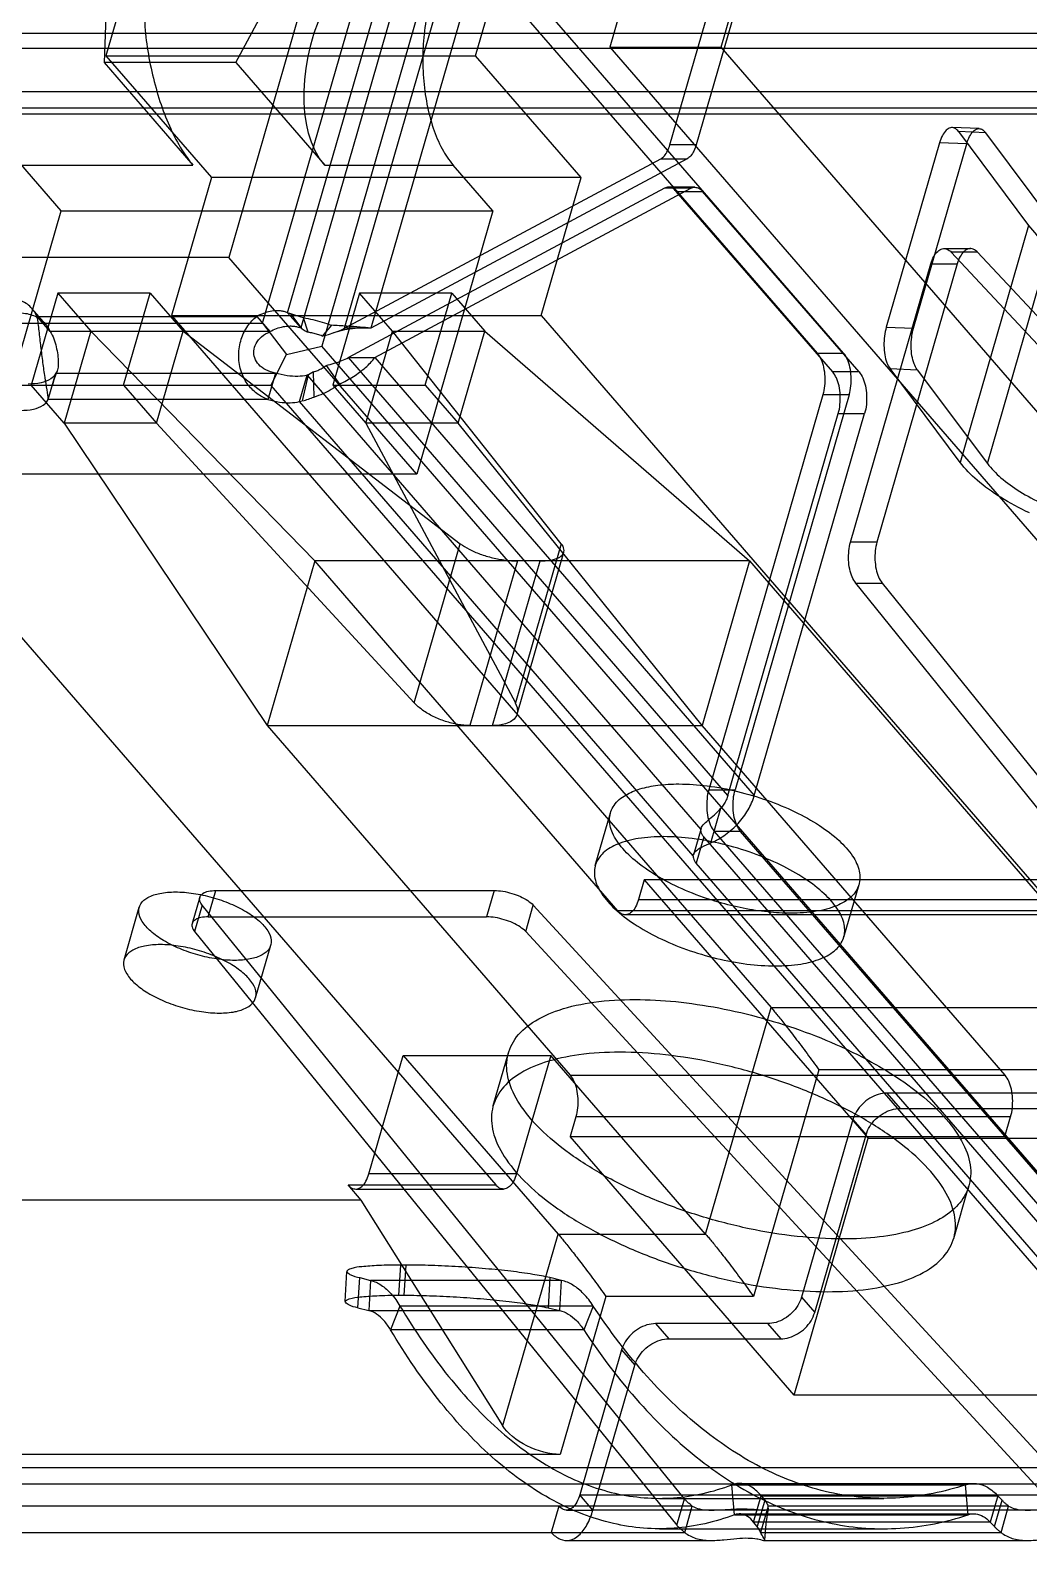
# Model space of a CAD drawing. Header units: millimetres. Extents: x -1 to 407, y -1 to 283.
# Drawn here: x 202.238 to 203.878, y 178.237 to 180.721 of the extents above; entities that cross this region are included whole.
import ezdxf

# ---------------------------------------------------------------- set-up
doc = ezdxf.new("R2010")
doc.units = ezdxf.units.MM
doc.header["$LTSCALE"] = 23.1
doc.layers.get('0').update_dxf_attribs({"linetype": 'CONTINUOUS'})

msp = doc.modelspace()

# ---------------------------------------------------------------- linework, layer by layer
at = {"color": 6, "linetype": 'Continuous'}
for p, q in [((203.164, 182.4254), (202.564, 180.347)), ((202.6194, 180.2387), (203.2506, 182.4254)), ((202.9694, 180.6786), (203.265, 181.7027)), ((203.1106, 181.5652), (202.7168, 180.2012)), ((202.6605, 180.256), (203.015, 181.4841)), ((203.0366, 181.4591), (202.6821, 180.231)), ((202.7542, 180.2306), (203.1016, 181.4341)), ((203.1449, 181.4341), (202.7975, 180.2306)), ((203.3774, 181.342), (203.1899, 180.6925)), ((203.3728, 180.6925), (203.5603, 181.342)), ((203.2887, 180.5322), (203.4372, 181.0466)), ((203.4805, 181.0466), (203.332, 180.5322)), ((202.434, 180.9276), (202.3621, 180.6786)), ((202.3672, 180.884), (202.3589, 180.6675)), ((202.5754, 180.6675), (202.692, 180.884)), ((203.0111, 180.7895), (203.5307, 180.1895)), ((203.574, 180.1895), (203.0544, 180.7895)), ((202.3621, 180.6786), (202.5353, 180.4786)), ((202.3621, 180.6786), (202.9694, 180.6786)), ((203.1426, 180.4786), (202.9694, 180.6786)), ((203.1899, 180.6925), (204.1858, 179.5425)), ((203.1899, 180.6925), (203.3728, 180.6925)), ((204.3688, 179.5425), (203.3728, 180.6925)), ((202.2885, 180.4237), (202.0774, 180.6675)), ((202.3589, 180.6675), (202.505, 180.4987)), ((202.5754, 180.6675), (202.3589, 180.6675)), ((202.5754, 180.6675), (202.7215, 180.4987)), ((201.8966, 180.62), (204.6051, 180.62)), ((204.4889, 180.5925), (201.9103, 180.5925)), ((204.5164, 180.5825), (201.9204, 180.5825)), ((203.7969, 180.5587), (203.7522, 180.5604)), ((203.7628, 180.5538), (203.878, 180.3997)), ((203.8075, 180.5521), (203.7628, 180.5538)), ((203.332, 180.5322), (203.2887, 180.5322)), ((203.7316, 180.5354), (203.6441, 180.2323)), ((203.6888, 180.2306), (203.7763, 180.5337)), ((203.7763, 180.5337), (203.7316, 180.5354)), ((203.9227, 180.398), (203.8075, 180.5521)), ((202.7542, 180.2306), (203.2735, 180.5089)), ((203.3168, 180.5089), (202.7975, 180.2306)), ((203.2735, 180.5089), (203.3168, 180.5089)), ((202.2236, 180.4987), (202.505, 180.4987)), ((202.5353, 180.4786), (202.4697, 180.2513)), ((203.1426, 180.4786), (202.5353, 180.4786)), ((202.7215, 180.4987), (202.9326, 180.4987)), ((202.9976, 180.4237), (202.9326, 180.4987)), ((203.077, 180.2513), (203.1426, 180.4786)), ((203.28, 180.4606), (202.7606, 180.1823)), ((202.8039, 180.1823), (203.3233, 180.4606)), ((203.3233, 180.4606), (203.28, 180.4606)), ((203.3297, 180.4623), (203.2864, 180.4623)), ((203.5561, 180.1587), (203.2989, 180.4556)), ((203.2989, 180.4556), (203.3422, 180.4556)), ((203.5994, 180.1587), (203.3422, 180.4556)), ((202.1635, 179.9907), (202.2885, 180.4237)), ((202.2885, 180.4237), (202.9976, 180.4237)), ((202.9976, 180.4237), (202.8726, 179.9907)), ((203.878, 180.3997), (203.7655, 180.01)), ((203.8102, 180.0083), (203.9227, 180.398)), ((203.7392, 180.3614), (203.7825, 180.3614)), ((203.751, 180.3555), (204.6102, 179.4336)), ((203.7943, 180.3555), (203.751, 180.3555)), ((204.6535, 179.4336), (203.7943, 180.3555)), ((202.564, 180.347), (199.4355, 180.347)), ((202.8726, 179.9907), (202.564, 180.347)), ((203.5855, 179.8791), (203.7175, 180.3364)), ((203.7608, 180.3364), (203.6288, 179.8791)), ((203.7175, 180.3364), (203.7608, 180.3364)), ((202.283, 180.2884), (202.2393, 180.1369)), ((202.283, 180.2884), (202.3371, 180.2259)), ((202.4346, 180.2884), (202.283, 180.2884)), ((202.3908, 180.1369), (202.4346, 180.2884)), ((202.4346, 180.2884), (202.4887, 180.2259)), ((202.7788, 180.2884), (202.7351, 180.1369)), ((202.8329, 180.2259), (202.7788, 180.2884)), ((202.9304, 180.2884), (202.7788, 180.2884)), ((202.8866, 180.1369), (202.9304, 180.2884)), ((202.9304, 180.2884), (202.9845, 180.2259)), ((202.2627, 180.2375), (202.241, 180.2625)), ((202.6821, 180.231), (202.6605, 180.256)), ((202.6659, 180.2543), (202.6623, 180.2555)), ((202.6846, 180.2294), (202.6659, 180.2543)), ((199.3177, 180.2387), (202.6194, 180.2387)), ((201.7792, 180.2345), (203.0025, 178.822)), ((202.2706, 180.225), (202.2489, 180.25)), ((202.2489, 180.25), (202.6098, 180.25)), ((202.4697, 180.2513), (203.4548, 179.1138)), ((202.4697, 180.2513), (203.077, 180.2513)), ((202.6098, 180.25), (202.6315, 180.225)), ((202.6194, 180.2387), (202.6587, 180.1875)), ((202.6943, 180.2239), (202.6866, 180.2477)), ((202.7327, 180.2354), (202.7173, 180.2177)), ((202.7975, 180.2306), (202.7542, 180.2306)), ((203.077, 180.2513), (204.0621, 179.1138)), ((203.6441, 180.2323), (203.6888, 180.2306)), ((202.6315, 180.225), (202.2706, 180.225)), ((202.3371, 180.2259), (202.2934, 180.0744)), ((202.7051, 179.848), (202.3371, 180.2259)), ((202.3371, 180.2259), (202.4887, 180.2259)), ((202.4449, 180.0744), (202.4887, 180.2259)), ((202.4887, 180.2259), (202.9442, 179.8763)), ((202.7892, 180.0744), (202.8329, 180.2259)), ((203.1102, 179.8763), (202.8329, 180.2259)), ((202.8329, 180.2259), (202.9845, 180.2259)), ((202.9407, 180.0744), (202.9845, 180.2259)), ((202.9845, 180.2259), (203.4195, 179.848)), ((202.6331, 180.1363), (202.6587, 180.1875)), ((202.6587, 180.1875), (202.7168, 180.2012)), ((204.2811, 178.395), (202.7168, 180.2012)), ((203.384, 179.4625), (202.7606, 180.1823)), ((202.7606, 180.1823), (202.8039, 180.1823)), ((202.8039, 180.1823), (203.4273, 179.4625)), ((203.5307, 180.1895), (203.574, 180.1895)), ((202.2672, 180.1134), (202.2797, 180.1567)), ((202.2797, 180.1567), (202.6406, 180.1567)), ((202.6406, 180.1567), (202.6281, 180.1134)), ((202.703, 180.1587), (202.6947, 180.1542)), ((202.704, 180.1174), (202.703, 180.1587)), ((202.7238, 180.1694), (202.7456, 180.1388)), ((203.5994, 180.1587), (203.5561, 180.1587)), ((203.7655, 180.01), (203.6503, 180.1641)), ((203.6503, 180.1641), (203.695, 180.1624)), ((203.695, 180.1624), (203.8102, 180.0083)), ((202.6331, 180.1363), (199.3314, 180.1363)), ((202.2934, 180.0744), (202.2393, 180.1369)), ((202.2393, 180.1369), (202.3908, 180.1369)), ((202.3908, 180.1369), (202.4449, 180.0744)), ((202.6331, 180.1363), (204.1974, 178.33)), ((202.68, 180.1099), (202.6925, 180.1532)), ((202.6851, 180.111), (202.6947, 180.1542)), ((202.6925, 180.1532), (203.3394, 179.4063)), ((202.7351, 180.1369), (202.7892, 180.0744)), ((202.7351, 180.1369), (202.8866, 180.1369)), ((202.8866, 180.1369), (202.9407, 180.0744)), ((202.6281, 180.1134), (202.2672, 180.1134)), ((202.68, 180.1099), (202.6834, 180.1106)), ((203.3269, 179.363), (202.68, 180.1099)), ((203.5399, 180.1212), (203.3524, 179.4717)), ((203.5832, 180.1212), (203.3957, 179.4717)), ((203.5832, 180.1212), (203.5399, 180.1212)), ((203.384, 179.4625), (203.5653, 180.0904)), ((203.4273, 179.4625), (203.6086, 180.0904)), ((203.5653, 180.0904), (203.6086, 180.0904)), ((202.2934, 180.0744), (202.6269, 179.5773)), ((202.4449, 180.0744), (202.2934, 180.0744)), ((202.8687, 179.6146), (202.4449, 180.0744)), ((202.7892, 180.0744), (203.0347, 179.6146)), ((202.9407, 180.0744), (202.7892, 180.0744)), ((203.3414, 179.5773), (202.9407, 180.0744)), ((202.8726, 179.9907), (202.1635, 179.9907)), ((202.8687, 179.6146), (202.9442, 179.8763)), ((203.1102, 179.8763), (203.0347, 179.6146)), ((203.0376, 179.5963), (203.1144, 179.8624)), ((203.6288, 179.8791), (203.5855, 179.8791)), ((202.7051, 179.848), (202.6269, 179.5773)), ((203.203, 179.273), (202.7051, 179.848)), ((203.4195, 179.848), (202.7051, 179.848)), ((203.0383, 179.848), (202.9602, 179.5773)), ((202.9973, 179.5773), (203.0754, 179.848)), ((203.4195, 179.848), (203.3414, 179.5773)), ((203.4195, 179.8479), (203.9175, 179.273)), ((204.4238, 178.783), (203.594, 179.8116)), ((203.594, 179.8116), (203.6373, 179.8116)), ((203.6373, 179.8116), (204.4671, 178.783)), ((202.6269, 179.5773), (203.1249, 179.0023)), ((202.6269, 179.5773), (203.3414, 179.5773)), ((203.8394, 179.0023), (203.3414, 179.5773)), ((203.3524, 179.4717), (203.3957, 179.4717)), ((203.3561, 179.3846), (203.3726, 179.4415)), ((203.1661, 179.3474), (203.1911, 179.434)), ((203.3398, 179.4083), (203.3273, 179.3649)), ((203.3445, 179.3942), (203.332, 179.3509)), ((204.2971, 178.2942), (203.3445, 179.3942)), ((203.3615, 179.4034), (204.3033, 178.3159)), ((203.4048, 179.4034), (203.3615, 179.4034)), ((204.3466, 178.3159), (203.4048, 179.4034)), ((204.2846, 178.2509), (203.332, 179.3509)), ((203.2465, 179.3237), (203.2372, 179.2913)), ((203.2465, 179.3237), (203.6146, 178.8987)), ((203.961, 179.3237), (203.2465, 179.3237)), ((203.5744, 179.2295), (203.5994, 179.3161)), ((202.5162, 179.295), (202.5037, 179.2517)), ((202.5301, 179.2628), (202.5426, 179.3061)), ((202.5426, 179.3061), (202.9999, 179.3061)), ((202.9999, 179.3061), (202.9874, 179.2628)), ((203.2372, 179.2913), (203.9516, 179.2913)), ((202.3918, 179.1921), (202.4168, 179.2787)), ((202.5203, 179.2819), (202.5078, 179.2386)), ((203.3125, 178.3061), (202.5203, 179.2819)), ((202.5301, 179.2628), (202.9874, 179.2628)), ((203.0517, 179.2386), (203.0642, 179.2819)), ((203.0642, 179.2819), (203.962, 178.3061)), ((203.9175, 179.273), (203.203, 179.273)), ((203.93, 179.2663), (203.2155, 179.2663)), ((202.5078, 179.2386), (203.3, 178.2628)), ((203.9495, 178.2628), (203.0517, 179.2386)), ((202.608, 179.1297), (202.633, 179.2163)), ((203.3473, 178.7414), (203.4548, 179.1138)), ((203.4548, 179.1138), (204.0621, 179.1138)), ((202.9984, 178.9526), (203.0234, 179.0392)), ((202.7941, 178.8403), (202.8504, 179.0351)), ((202.8504, 179.0351), (203.1048, 178.7414)), ((202.8504, 179.0351), (203.0929, 179.0351)), ((203.0929, 179.0351), (203.0366, 178.8403)), ((203.3473, 178.7414), (203.0929, 179.0351)), ((203.1249, 179.0023), (203.8394, 179.0023)), ((203.5334, 179.0113), (203.4259, 178.6389)), ((204.1407, 179.0113), (203.5334, 179.0113)), ((203.645, 178.9729), (203.6667, 178.9479)), ((203.134, 178.934), (203.1247, 178.9016)), ((203.8485, 178.934), (203.134, 178.934)), ((203.5892, 178.9295), (203.6109, 178.9045)), ((203.8391, 178.9016), (203.8485, 178.934)), ((203.4927, 178.4766), (203.1247, 178.9016)), ((203.1247, 178.9016), (203.8391, 178.9016)), ((203.4927, 178.4766), (203.6146, 178.8987)), ((203.6146, 178.8987), (204.3291, 178.8987)), ((204.2072, 178.4766), (203.8391, 178.9016)), ((203.0366, 178.8403), (202.7941, 178.8403)), ((202.7816, 178.797), (202.76, 178.822)), ((202.76, 178.822), (203.0025, 178.822)), ((202.7725, 178.8153), (203.015, 178.8153)), ((203.755, 178.7342), (203.78, 178.8208)), ((202.7816, 178.797), (201.9026, 178.797)), ((203.0139, 178.4264), (202.7816, 178.797)), ((203.0139, 178.4264), (203.1048, 178.7414)), ((203.1048, 178.7414), (203.3473, 178.7414)), ((202.8459, 178.6903), (202.8429, 178.6407)), ((202.8552, 178.6903), (202.8459, 178.6903)), ((202.8522, 178.6407), (202.8552, 178.6903)), ((202.7551, 178.6302), (202.7581, 178.6798)), ((202.7762, 178.62), (202.7792, 178.6697)), ((202.7792, 178.6697), (202.7968, 178.6652)), ((202.7968, 178.6652), (202.7938, 178.6156)), ((203.1106, 178.6652), (202.7968, 178.6652)), ((203.0915, 178.6697), (203.0885, 178.62)), ((203.1106, 178.6652), (203.0915, 178.6697)), ((203.1076, 178.6156), (203.1106, 178.6652)), ((202.8429, 178.6407), (202.8522, 178.6407)), ((202.7762, 178.62), (202.7938, 178.6156)), ((202.7938, 178.6156), (203.1076, 178.6156)), ((202.8452, 178.623), (202.8296, 178.5839)), ((203.1627, 178.623), (202.8452, 178.623)), ((203.0885, 178.62), (203.1076, 178.6156)), ((203.1835, 178.6389), (203.1085, 178.3791)), ((203.1627, 178.623), (203.1471, 178.5839)), ((203.4259, 178.6389), (203.1835, 178.6389)), ((203.5048, 178.6373), (203.5265, 178.6123)), ((203.265, 178.594), (203.2867, 178.569)), ((203.449, 178.594), (203.4707, 178.569)), ((203.1471, 178.5839), (202.8296, 178.5839)), ((203.2092, 178.5507), (203.2309, 178.5257)), ((204.2072, 178.4766), (203.4927, 178.4766)), ((203.1085, 178.3791), (202.0995, 178.3791)), ((200.9469, 178.3575), (204.2486, 178.3575)), ((204.1974, 178.33), (200.8957, 178.33)), ((203.3947, 178.2798), (203.3903, 178.329)), ((203.3903, 178.329), (203.7743, 178.329)), ((203.4028, 178.3313), (203.788, 178.3313)), ((203.7786, 178.2798), (203.7743, 178.329)), ((203.3255, 178.2942), (201.8046, 178.2942)), ((203.1063, 178.2942), (203.0938, 178.2509)), ((203.1621, 178.2875), (203.1405, 178.3125)), ((203.2717, 178.3068), (203.6402, 178.3068)), ((203.3, 178.2628), (203.3125, 178.3061)), ((203.313, 178.2509), (203.3255, 178.2942)), ((203.4259, 178.2679), (203.4384, 178.3112)), ((203.4445, 178.3036), (203.432, 178.2603)), ((203.45, 178.2942), (203.4375, 178.2509)), ((203.4384, 178.3112), (203.4445, 178.3036)), ((203.4384, 178.3112), (203.8273, 178.3112)), ((203.8452, 178.2942), (203.45, 178.2942)), ((203.8273, 178.3112), (203.8148, 178.2679)), ((203.8219, 178.2603), (203.8344, 178.3036)), ((203.8344, 178.3036), (203.8273, 178.3112)), ((203.8327, 178.2509), (203.8452, 178.2942)), ((203.1188, 178.2875), (203.1621, 178.2875)), ((203.3947, 178.2798), (203.7786, 178.2798)), ((203.4028, 178.2813), (203.788, 178.2813)), ((203.432, 178.2603), (203.4259, 178.2679)), ((203.8148, 178.2679), (203.4259, 178.2679)), ((203.8148, 178.2679), (203.8219, 178.2603)), ((201.7921, 178.2509), (203.313, 178.2509)), ((203.2717, 178.2568), (203.6402, 178.2568)), ((203.4375, 178.2509), (203.8327, 178.2509)), ((203.1188, 178.2375), (203.3575, 178.2375)), ((203.4429, 178.2375), (203.8771, 178.2375))]:
    msp.add_line(p, q, dxfattribs=at)
at = {"color": 7, "linetype": 'Continuous'}
for p, q in [((201.9398, 180.7157), (204.6461, 180.7157)), ((204.6678, 180.6907), (201.9614, 180.6907)), ((204.143, 178.9729), (203.645, 178.9729)), ((203.6667, 178.9479), (204.1646, 178.9479)), ((203.5892, 178.9295), (203.5048, 178.6373)), ((203.5265, 178.6123), (203.6109, 178.9045)), ((203.449, 178.594), (203.265, 178.594)), ((203.2867, 178.569), (203.4707, 178.569)), ((203.2092, 178.5507), (203.1405, 178.3125)), ((203.1621, 178.2875), (203.2309, 178.5257)), ((203.1405, 178.3125), (204.223, 178.3125)), ((204.2446, 178.2875), (203.1621, 178.2875))]:
    msp.add_line(p, q, dxfattribs=at)
at = {"color": 6, "linetype": 'Continuous'}
for points in [[(202.7859, 180.2306), (202.7714, 180.23), (202.7541, 180.2277), (202.7362, 180.2231)], [(202.2819, 180.1606), (202.2793, 180.1534), (202.2766, 180.1456), (202.2741, 180.1372)], [(202.6947, 180.1542), (202.694, 180.1539), (202.6933, 180.1535), (202.6925, 180.1532)], [(203.4501, 178.2908), (203.4463, 178.265), (203.4441, 178.238)]]:
    msp.add_lwpolyline(points, dxfattribs=at)
for centre, radius, start, end in [((202.6702, 180.2099), 0.0242, 53.4293, 60.4907), ((202.6325, 180.3002), 0.1963, 285.5517, 291.3722)]:
    msp.add_arc(centre, radius, start, end, dxfattribs=at)
at = {"color": 6, "linetype": 'Continuous', "extrusion": (0, 0, -1)}
for centre, major_axis, ratio, start_param, end_param in [((202.8148, 180.672), (0.057, 0.1973), 0.576999, -2.783164, -1.212368), ((202.9663, 179.6199), (-0.071, 0.0245), 0.490942, 2.654632, 4.098962), ((203.0788, 178.4264), (-0.0697, 0.0285), 0.541837, -2.216818, -0.646021)]:
    msp.add_ellipse(centre, major_axis=major_axis, ratio=ratio, start_param=start_param, end_param=end_param, dxfattribs=at)
at = {"color": 6, "linetype": 'Continuous'}
for points, knots in [([(202.4251, 180.772), (202.4246, 180.7586), (202.4252, 180.7301), (202.4302, 180.6864), (202.4393, 180.6417), (202.4518, 180.5988), (202.4673, 180.5593), (202.4847, 180.5259), (202.4982, 180.5066), (202.505, 180.4987)], [0, 0, 0, 0, 0.138165, 0.294878, 0.454598, 0.610077, 0.757729, 0.892212, 1, 1, 1, 1]), ([(202.896, 180.772), (202.8921, 180.7584), (202.8861, 180.7302), (202.8821, 180.6866), (202.8829, 180.6424), (202.8885, 180.5997), (202.8986, 180.5604), (202.9128, 180.5264), (202.9256, 180.5069), (202.9326, 180.4987)], [0, 0, 0, 0, 0.148344, 0.303649, 0.460432, 0.613159, 0.756652, 0.886555, 1, 1, 1, 1]), ([(203.7628, 180.5538), (203.7611, 180.556), (203.7573, 180.56), (203.7489, 180.561), (203.7415, 180.5559), (203.7356, 180.547), (203.7328, 180.5396), (203.7316, 180.5354)], [0, 0, 0, 0, 0.18063, 0.329548, 0.498975, 0.72165, 1, 1, 1, 1]), ([(203.7763, 180.5337), (203.7775, 180.5379), (203.7803, 180.5453), (203.7861, 180.5542), (203.7935, 180.5593), (203.802, 180.5583), (203.8058, 180.5543), (203.8075, 180.5521)], [0, 0, 0, 0, 0.27838, 0.50106, 0.67048, 0.819389, 1, 1, 1, 1]), ([(203.2735, 180.5089), (203.2758, 180.5102), (203.2802, 180.5141), (203.2853, 180.5222), (203.2877, 180.5287), (203.2887, 180.5322)], [0, 0, 0, 0, 0.275629, 0.609557, 1, 1, 1, 1]), ([(203.332, 180.5322), (203.331, 180.5287), (203.3286, 180.5222), (203.3235, 180.5141), (203.3191, 180.5102), (203.3168, 180.5089)], [0, 0, 0, 0, 0.390443, 0.724371, 1, 1, 1, 1]), ([(203.2989, 180.4556), (203.2972, 180.4576), (203.2935, 180.4609), (203.2865, 180.463), (203.2819, 180.4617), (203.28, 180.4606)], [0, 0, 0, 0, 0.3691, 0.684581, 1, 1, 1, 1]), ([(203.3233, 180.4606), (203.3252, 180.4617), (203.3298, 180.463), (203.3368, 180.4609), (203.3405, 180.4576), (203.3422, 180.4556)], [0, 0, 0, 0, 0.315419, 0.6309, 1, 1, 1, 1]), ([(203.878, 180.3997), (203.8861, 180.3889), (203.9069, 180.3679), (203.9455, 180.3403), (203.9755, 180.3244), (203.9917, 180.3169)], [0, 0, 0, 0, 0.284912, 0.621752, 1, 1, 1, 1]), ([(203.7175, 180.3364), (203.7187, 180.3406), (203.7215, 180.348), (203.7277, 180.3568), (203.7356, 180.3619), (203.7444, 180.3613), (203.749, 180.3577), (203.751, 180.3555)], [0, 0, 0, 0, 0.266298, 0.484653, 0.659097, 0.817145, 1, 1, 1, 1]), ([(203.7943, 180.3555), (203.7923, 180.3577), (203.7877, 180.3613), (203.7789, 180.3619), (203.771, 180.3568), (203.7648, 180.348), (203.762, 180.3406), (203.7608, 180.3364)], [0, 0, 0, 0, 0.182874, 0.340931, 0.515381, 0.733731, 1, 1, 1, 1]), ([(202.2489, 180.25), (202.2461, 180.2562), (202.2379, 180.2679), (202.2189, 180.2788), (202.2043, 180.2809), (202.1968, 180.2809)], [0, 0, 0, 0, 0.320246, 0.647242, 1, 1, 1, 1]), ([(202.2184, 180.2559), (202.2259, 180.2559), (202.2406, 180.2538), (202.2595, 180.2429), (202.2678, 180.2312), (202.2706, 180.225)], [0, 0, 0, 0, 0.352758, 0.679754, 1, 1, 1, 1]), ([(202.6428, 180.2593), (202.6392, 180.2593), (202.6316, 180.2585), (202.6205, 180.2553), (202.6133, 180.252), (202.6098, 180.25)], [0, 0, 0, 0, 0.318166, 0.652681, 1, 1, 1, 1]), ([(202.6605, 180.256), (202.6587, 180.2568), (202.6549, 180.258), (202.649, 180.2591), (202.6449, 180.2593), (202.6428, 180.2593)], [0, 0, 0, 0, 0.325219, 0.656934, 1, 1, 1, 1]), ([(202.6866, 180.2477), (202.6842, 180.2484), (202.6795, 180.2498), (202.6726, 180.252), (202.6681, 180.2535), (202.6659, 180.2543)], [0, 0, 0, 0, 0.345789, 0.680164, 1, 1, 1, 1]), ([(202.2672, 180.1134), (202.2671, 180.1187), (202.2652, 180.1308), (202.2619, 180.151), (202.2584, 180.1747), (202.2553, 180.2002), (202.2526, 180.2256), (202.2505, 180.2421), (202.2489, 180.25)], [0, 0, 0, 0, 0.114355, 0.266547, 0.445122, 0.636459, 0.825736, 1, 1, 1, 1]), ([(202.6281, 180.1134), (202.6217, 180.1159), (202.6089, 180.1228), (202.5928, 180.1392), (202.5823, 180.1616), (202.579, 180.1872), (202.5831, 180.2125), (202.5937, 180.2342), (202.6042, 180.2456), (202.6098, 180.25)], [0, 0, 0, 0, 0.124879, 0.261968, 0.410143, 0.56662, 0.723309, 0.870105, 1, 1, 1, 1]), ([(202.6315, 180.225), (202.635, 180.227), (202.6421, 180.2303), (202.6533, 180.2335), (202.6608, 180.2343), (202.6645, 180.2343)], [0, 0, 0, 0, 0.347319, 0.681834, 1, 1, 1, 1]), ([(202.6645, 180.2343), (202.6665, 180.2343), (202.6706, 180.2341), (202.6765, 180.233), (202.6803, 180.2318), (202.6821, 180.231)], [0, 0, 0, 0, 0.343066, 0.674781, 1, 1, 1, 1]), ([(202.6846, 180.2294), (202.6856, 180.2287), (202.6876, 180.2273), (202.6909, 180.2255), (202.6931, 180.2244), (202.6943, 180.2239)], [0, 0, 0, 0, 0.326943, 0.661457, 1, 1, 1, 1]), ([(202.6866, 180.2477), (202.6918, 180.2469), (202.7022, 180.2449), (202.7176, 180.2407), (202.7277, 180.2373), (202.7327, 180.2354)], [0, 0, 0, 0, 0.330252, 0.665941, 1, 1, 1, 1]), ([(202.7173, 180.2177), (202.7219, 180.2188), (202.7307, 180.2211), (202.743, 180.2253), (202.7507, 180.2287), (202.7542, 180.2306)], [0, 0, 0, 0, 0.357191, 0.695283, 1, 1, 1, 1]), ([(202.7975, 180.2306), (202.7915, 180.2313), (202.7783, 180.2326), (202.7567, 180.2341), (202.741, 180.235), (202.7327, 180.2354)], [0, 0, 0, 0, 0.275545, 0.615545, 1, 1, 1, 1]), ([(203.6441, 180.2323), (203.6428, 180.2275), (203.6408, 180.2175), (203.64, 180.2022), (203.6413, 180.1875), (203.6444, 180.1745), (203.6481, 180.167), (203.6503, 180.1641)], [0, 0, 0, 0, 0.212533, 0.434502, 0.649356, 0.841676, 1, 1, 1, 1]), ([(203.695, 180.1624), (203.6927, 180.1653), (203.6891, 180.1728), (203.6859, 180.1858), (203.6847, 180.2005), (203.6855, 180.2158), (203.6874, 180.2258), (203.6888, 180.2306)], [0, 0, 0, 0, 0.158346, 0.350682, 0.565539, 0.787494, 1, 1, 1, 1]), ([(202.2706, 180.225), (202.273, 180.2214), (202.2768, 180.2131), (202.2805, 180.2001), (202.283, 180.1871), (202.2839, 180.175), (202.2835, 180.1648), (202.2814, 180.1588), (202.2797, 180.1567)], [0, 0, 0, 0, 0.185248, 0.377996, 0.569561, 0.742974, 0.885859, 1, 1, 1, 1]), ([(202.6406, 180.1567), (202.6352, 180.158), (202.6251, 180.1612), (202.6129, 180.1698), (202.6057, 180.1811), (202.6042, 180.1937), (202.6083, 180.2062), (202.6176, 180.2175), (202.6266, 180.2228), (202.6315, 180.225)], [0, 0, 0, 0, 0.170352, 0.318111, 0.44574, 0.563803, 0.690678, 0.836175, 1, 1, 1, 1]), ([(202.7173, 180.2177), (202.7149, 180.2186), (202.7098, 180.2204), (202.7021, 180.2224), (202.6969, 180.2235), (202.6943, 180.2239)], [0, 0, 0, 0, 0.334059, 0.669748, 1, 1, 1, 1]), ([(202.7238, 180.1694), (202.7283, 180.1705), (202.7371, 180.1728), (202.7494, 180.177), (202.7571, 180.1804), (202.7606, 180.1823)], [0, 0, 0, 0, 0.356557, 0.69478, 1, 1, 1, 1]), ([(202.7456, 180.1388), (202.7535, 180.1424), (202.7686, 180.1506), (202.7884, 180.165), (202.7994, 180.1764), (202.8039, 180.1823)], [0, 0, 0, 0, 0.357971, 0.694736, 1, 1, 1, 1]), ([(203.5307, 180.1895), (203.5333, 180.1866), (203.5376, 180.1791), (203.5416, 180.1661), (203.5435, 180.1513), (203.5431, 180.136), (203.5413, 180.126), (203.5399, 180.1212)], [0, 0, 0, 0, 0.163304, 0.357047, 0.570769, 0.790178, 1, 1, 1, 1]), ([(203.5832, 180.1212), (203.5846, 180.126), (203.5864, 180.136), (203.5868, 180.1513), (203.5849, 180.1661), (203.5809, 180.1791), (203.5766, 180.1866), (203.574, 180.1895)], [0, 0, 0, 0, 0.209849, 0.429272, 0.642992, 0.836718, 1, 1, 1, 1]), ([(202.2797, 180.1567), (202.2781, 180.1528), (202.2706, 180.1453), (202.2542, 180.1399), (202.2413, 180.1388), (202.2341, 180.1388)], [0, 0, 0, 0, 0.249403, 0.578932, 1, 1, 1, 1]), ([(202.6925, 180.1532), (202.6876, 180.152), (202.6766, 180.1509), (202.6591, 180.1522), (202.6468, 180.1549), (202.6406, 180.1567)], [0, 0, 0, 0, 0.288576, 0.630067, 1, 1, 1, 1]), ([(202.703, 180.1587), (202.7055, 180.1594), (202.7104, 180.1612), (202.7173, 180.1648), (202.7217, 180.1678), (202.7238, 180.1694)], [0, 0, 0, 0, 0.325675, 0.660135, 1, 1, 1, 1]), ([(203.5653, 180.0904), (203.5667, 180.0952), (203.5685, 180.1052), (203.5689, 180.1205), (203.567, 180.1353), (203.563, 180.1483), (203.5587, 180.1557), (203.5561, 180.1587)], [0, 0, 0, 0, 0.209849, 0.429272, 0.642992, 0.836718, 1, 1, 1, 1]), ([(203.5994, 180.1587), (203.602, 180.1557), (203.6063, 180.1483), (203.6103, 180.1353), (203.6122, 180.1205), (203.6118, 180.1052), (203.61, 180.0952), (203.6086, 180.0904)], [0, 0, 0, 0, 0.163304, 0.357047, 0.570769, 0.790178, 1, 1, 1, 1]), ([(202.7456, 180.1388), (202.7414, 180.1355), (202.7326, 180.1295), (202.7187, 180.1223), (202.7089, 180.1188), (202.704, 180.1174)], [0, 0, 0, 0, 0.339865, 0.674325, 1, 1, 1, 1]), ([(202.2216, 180.0955), (202.2288, 180.0955), (202.2417, 180.0966), (202.2581, 180.102), (202.2656, 180.1095), (202.2672, 180.1134)], [0, 0, 0, 0, 0.421068, 0.750597, 1, 1, 1, 1]), ([(202.6281, 180.1134), (202.6343, 180.1116), (202.6466, 180.1089), (202.6641, 180.1076), (202.6751, 180.1087), (202.68, 180.1099)], [0, 0, 0, 0, 0.369933, 0.711424, 1, 1, 1, 1]), ([(203.8792, 179.9272), (203.863, 179.9347), (203.833, 179.9506), (203.7944, 179.9781), (203.7736, 179.9992), (203.7655, 180.01)], [0, 0, 0, 0, 0.378248, 0.715088, 1, 1, 1, 1]), ([(203.8102, 180.0083), (203.8166, 179.9997), (203.8333, 179.9828), (203.8642, 179.9608), (203.8881, 179.9481), (203.9011, 179.942)], [0, 0, 0, 0, 0.284912, 0.621752, 1, 1, 1, 1]), ([(202.9442, 179.8763), (202.9487, 179.8728), (202.9593, 179.8665), (202.9772, 179.8588), (202.9973, 179.8529), (203.0179, 179.849), (203.0317, 179.848), (203.0383, 179.848)], [0, 0, 0, 0, 0.17084, 0.370229, 0.585007, 0.800011, 1, 1, 1, 1]), ([(203.0754, 179.848), (203.0811, 179.848), (203.0914, 179.8486), (203.1044, 179.852), (203.1136, 179.8582), (203.1157, 179.8682), (203.1123, 179.8737), (203.1102, 179.8763)], [0, 0, 0, 0, 0.292741, 0.522993, 0.690231, 0.828451, 1, 1, 1, 1]), ([(203.594, 179.8116), (203.5915, 179.8146), (203.5874, 179.8221), (203.5836, 179.835), (203.5819, 179.8496), (203.5823, 179.8646), (203.5841, 179.8744), (203.5855, 179.8791)], [0, 0, 0, 0, 0.165473, 0.360035, 0.5733, 0.791486, 1, 1, 1, 1]), ([(203.6288, 179.8791), (203.6274, 179.8744), (203.6256, 179.8646), (203.6252, 179.8496), (203.6269, 179.835), (203.6307, 179.8221), (203.6348, 179.8146), (203.6373, 179.8116)], [0, 0, 0, 0, 0.208539, 0.426739, 0.640002, 0.834548, 1, 1, 1, 1]), ([(202.9602, 179.5773), (202.9536, 179.5773), (202.9398, 179.5787), (202.9195, 179.5838), (202.8999, 179.5917), (202.8826, 179.6018), (202.8727, 179.6101), (202.8687, 179.6146)], [0, 0, 0, 0, 0.196209, 0.407242, 0.620072, 0.821461, 1, 1, 1, 1]), ([(203.3687, 179.2869), (203.3522, 179.2917), (203.3204, 179.3028), (203.2768, 179.3236), (203.2399, 179.3472), (203.2118, 179.3724), (203.1937, 179.398), (203.1871, 179.4242), (203.1956, 179.4484), (203.2087, 179.4588), (203.2161, 179.4631)], [0, 0, 0, 0, 0.180544, 0.351796, 0.506227, 0.638207, 0.745423, 0.831623, 0.910202, 1, 1, 1, 1]), ([(203.2161, 179.4631), (203.2234, 179.4674), (203.2407, 179.4744), (203.2702, 179.4801), (203.2917, 179.4813), (203.3032, 179.4813)], [0, 0, 0, 0, 0.282538, 0.617071, 1, 1, 1, 1]), ([(203.3032, 179.4813), (203.3189, 179.4813), (203.3513, 179.4789), (203.4001, 179.4698), (203.4483, 179.4555), (203.4935, 179.4368), (203.5333, 179.4148), (203.5656, 179.3906), (203.5886, 179.3654), (203.6014, 179.3399), (203.6014, 179.3144), (203.5866, 179.2932), (203.561, 179.279), (203.5269, 179.2704), (203.5012, 179.2688), (203.4872, 179.2688)], [0, 0, 0, 0, 0.094838, 0.196145, 0.299289, 0.398734, 0.491525, 0.573417, 0.641646, 0.696433, 0.742179, 0.78838, 0.845015, 0.915741, 1, 1, 1, 1]), ([(203.3524, 179.4717), (203.351, 179.4669), (203.3492, 179.4568), (203.3488, 179.4415), (203.3507, 179.4267), (203.3547, 179.4137), (203.359, 179.4063), (203.3615, 179.4034)], [0, 0, 0, 0, 0.209849, 0.429272, 0.642992, 0.836718, 1, 1, 1, 1]), ([(203.3561, 179.3846), (203.3646, 179.3882), (203.3808, 179.3974), (203.4015, 179.4158), (203.4177, 179.4377), (203.4249, 179.4541), (203.4273, 179.4625)], [0, 0, 0, 0, 0.253643, 0.509002, 0.759642, 1, 1, 1, 1]), ([(203.384, 179.4625), (203.3833, 179.46), (203.3815, 179.4551), (203.3776, 179.448), (203.3743, 179.4436), (203.3726, 179.4415)], [0, 0, 0, 0, 0.322219, 0.656592, 1, 1, 1, 1]), ([(203.4048, 179.4034), (203.4023, 179.4063), (203.398, 179.4137), (203.394, 179.4267), (203.3921, 179.4415), (203.3925, 179.4568), (203.3943, 179.4669), (203.3957, 179.4717)], [0, 0, 0, 0, 0.163304, 0.357047, 0.570769, 0.790178, 1, 1, 1, 1]), ([(203.3394, 179.4063), (203.3397, 179.4091), (203.3436, 179.415), (203.3519, 179.4222), (203.3623, 179.4308), (203.3693, 179.4376), (203.3726, 179.4415)], [0, 0, 0, 0, 0.172637, 0.402895, 0.685638, 1, 1, 1, 1]), ([(203.2782, 179.3947), (203.2643, 179.3947), (203.2388, 179.3931), (203.2048, 179.3846), (203.1793, 179.3706), (203.1643, 179.3497), (203.1638, 179.3243), (203.1763, 179.2989), (203.199, 179.2737), (203.231, 179.2494), (203.2707, 179.2272), (203.3161, 179.2083), (203.3647, 179.1938), (203.4138, 179.1845), (203.4465, 179.1822), (203.4622, 179.1822)], [0, 0, 0, 0, 0.083983, 0.154195, 0.210489, 0.256489, 0.301997, 0.356467, 0.424259, 0.505643, 0.59831, 0.698392, 0.802565, 0.904813, 1, 1, 1, 1]), ([(203.4622, 179.1822), (203.4761, 179.1822), (203.5017, 179.1838), (203.5357, 179.1923), (203.5611, 179.2063), (203.5761, 179.2271), (203.5766, 179.2525), (203.5641, 179.278), (203.5414, 179.3032), (203.5094, 179.3275), (203.4698, 179.3496), (203.4244, 179.3685), (203.3757, 179.3831), (203.3266, 179.3923), (203.2939, 179.3947), (203.2782, 179.3947)], [0, 0, 0, 0, 0.083983, 0.154195, 0.210489, 0.256489, 0.301997, 0.356467, 0.424259, 0.505643, 0.59831, 0.698392, 0.802565, 0.904813, 1, 1, 1, 1]), ([(203.3445, 179.3942), (203.3433, 179.3955), (203.3414, 179.3981), (203.3396, 179.4022), (203.3393, 179.405), (203.3394, 179.4063)], [0, 0, 0, 0, 0.384404, 0.7131, 1, 1, 1, 1]), ([(203.3269, 179.363), (203.3268, 179.3617), (203.3271, 179.3589), (203.3289, 179.3548), (203.3308, 179.3522), (203.332, 179.3509)], [0, 0, 0, 0, 0.2869, 0.615596, 1, 1, 1, 1]), ([(203.3269, 179.363), (203.3272, 179.3659), (203.3314, 179.3722), (203.3423, 179.3785), (203.3511, 179.3825), (203.3561, 179.3846)], [0, 0, 0, 0, 0.229695, 0.560331, 1, 1, 1, 1]), ([(202.5736, 179.1913), (202.5637, 179.1913), (202.5433, 179.193), (202.513, 179.1996), (202.4836, 179.2098), (202.4574, 179.2228), (202.4363, 179.2376), (202.4217, 179.2532), (202.4144, 179.2696), (202.4181, 179.2857), (202.432, 179.2966), (202.452, 179.3026), (202.4676, 179.3038), (202.4762, 179.3038)], [0, 0, 0, 0, 0.1129, 0.233621, 0.353962, 0.467099, 0.566775, 0.647548, 0.709899, 0.762687, 0.822938, 0.901819, 1, 1, 1, 1]), ([(202.4762, 179.3038), (202.486, 179.3038), (202.5065, 179.302), (202.5368, 179.2954), (202.5661, 179.2853), (202.5923, 179.2723), (202.6134, 179.2575), (202.628, 179.2418), (202.6353, 179.2255), (202.6317, 179.2094), (202.6178, 179.1985), (202.5977, 179.1924), (202.5822, 179.1913), (202.5736, 179.1913)], [0, 0, 0, 0, 0.1129, 0.233621, 0.353962, 0.467099, 0.566775, 0.647548, 0.709899, 0.762687, 0.822938, 0.901819, 1, 1, 1, 1]), ([(202.5203, 179.2819), (202.5185, 179.2841), (202.5156, 179.2886), (202.5158, 179.2967), (202.5219, 179.3025), (202.5312, 179.3055), (202.5385, 179.3061), (202.5426, 179.3061)], [0, 0, 0, 0, 0.193908, 0.346348, 0.509557, 0.72482, 1, 1, 1, 1]), ([(202.9999, 179.3061), (203.0047, 179.3061), (203.0145, 179.3052), (203.029, 179.3018), (203.0428, 179.2967), (203.0548, 179.2902), (203.0615, 179.2848), (203.0642, 179.2819)], [0, 0, 0, 0, 0.202925, 0.41976, 0.634747, 0.832434, 1, 1, 1, 1]), ([(203.2372, 179.2913), (203.236, 179.2871), (203.2331, 179.2796), (203.2267, 179.2706), (203.2186, 179.2657), (203.2095, 179.2667), (203.205, 179.2706), (203.203, 179.273)], [0, 0, 0, 0, 0.265761, 0.482512, 0.655126, 0.813504, 1, 1, 1, 1]), ([(203.4872, 179.2688), (203.4746, 179.2688), (203.4484, 179.2703), (203.4087, 179.2765), (203.3821, 179.283), (203.3687, 179.2869)], [0, 0, 0, 0, 0.315825, 0.652603, 1, 1, 1, 1]), ([(202.5301, 179.2628), (202.526, 179.2628), (202.5187, 179.2622), (202.5094, 179.2592), (202.5033, 179.2534), (202.5031, 179.2453), (202.506, 179.2408), (202.5078, 179.2386)], [0, 0, 0, 0, 0.275209, 0.490476, 0.653678, 0.806111, 1, 1, 1, 1]), ([(203.0517, 179.2386), (203.049, 179.2415), (203.0423, 179.2469), (203.0303, 179.2534), (203.0165, 179.2585), (203.002, 179.2619), (202.9922, 179.2628), (202.9874, 179.2628)], [0, 0, 0, 0, 0.167588, 0.36529, 0.580279, 0.7971, 1, 1, 1, 1]), ([(202.4512, 179.2172), (202.4426, 179.2172), (202.4271, 179.216), (202.4072, 179.21), (202.3933, 179.1994), (202.3894, 179.1834), (202.3964, 179.1671), (202.4108, 179.1514), (202.4318, 179.1365), (202.458, 179.1234), (202.4875, 179.1131), (202.5181, 179.1064), (202.5387, 179.1047), (202.5486, 179.1047)], [0, 0, 0, 0, 0.097801, 0.176085, 0.236024, 0.288527, 0.350473, 0.430688, 0.529796, 0.643178, 0.764633, 0.886597, 1, 1, 1, 1]), ([(202.5486, 179.1047), (202.5571, 179.1047), (202.5726, 179.1058), (202.5925, 179.1118), (202.6064, 179.1225), (202.6104, 179.1384), (202.6033, 179.1548), (202.589, 179.1704), (202.5679, 179.1853), (202.5418, 179.1984), (202.5122, 179.2087), (202.4817, 179.2154), (202.4611, 179.2172), (202.4512, 179.2172)], [0, 0, 0, 0, 0.097801, 0.176085, 0.236024, 0.288527, 0.350473, 0.430688, 0.529796, 0.643178, 0.764633, 0.886597, 1, 1, 1, 1]), ([(203.5722, 178.7332), (203.5473, 178.7332), (203.4957, 178.7364), (203.4177, 178.7491), (203.3392, 178.7695), (203.2633, 178.7966), (203.1932, 178.8292), (203.1319, 178.8662), (203.0819, 178.9058), (203.0452, 178.9465), (203.0232, 178.9873), (203.0178, 179.0277), (203.0323, 179.0643), (203.064, 179.0925), (203.1093, 179.1125), (203.1665, 179.1246), (203.2087, 179.1269), (203.2312, 179.1269)], [0, 0, 0, 0, 0.081336, 0.168196, 0.257507, 0.345603, 0.430591, 0.509203, 0.578801, 0.637966, 0.686839, 0.727899, 0.766717, 0.810004, 0.862841, 0.926441, 1, 1, 1, 1]), ([(203.2312, 179.1269), (203.2536, 179.1269), (203.2998, 179.1243), (203.3698, 179.1139), (203.441, 179.0971), (203.5109, 179.0746), (203.5559, 179.0559), (203.5777, 179.0456)], [0, 0, 0, 0, 0.187122, 0.386363, 0.592199, 0.798726, 1, 1, 1, 1]), ([(203.4548, 179.1138), (203.4563, 179.112), (203.4596, 179.1081), (203.4649, 179.1017), (203.471, 179.0941), (203.4781, 179.0852), (203.486, 179.0751), (203.4948, 179.0637), (203.5043, 179.0512), (203.5141, 179.0379), (203.5239, 179.0246), (203.5303, 179.0157), (203.5334, 179.0113)], [0, 0, 0, 0, 0.05404, 0.118339, 0.193726, 0.281006, 0.380714, 0.492618, 0.615378, 0.745325, 0.875784, 1, 1, 1, 1]), ([(203.2062, 179.0403), (203.1838, 179.0403), (203.1418, 179.038), (203.0848, 179.026), (203.0396, 179.0063), (203.0078, 178.9783), (202.9929, 178.9418), (202.9979, 178.9013), (203.0198, 178.8605), (203.0563, 178.8197), (203.106, 178.7802), (203.1671, 178.7433), (203.237, 178.7105), (203.313, 178.6833), (203.3918, 178.6627), (203.4703, 178.6498), (203.5222, 178.6466), (203.5472, 178.6466)], [0, 0, 0, 0, 0.073237, 0.136536, 0.189232, 0.232519, 0.271395, 0.312494, 0.361347, 0.420376, 0.489677, 0.567908, 0.652728, 0.741051, 0.83085, 0.918266, 1, 1, 1, 1]), ([(203.5472, 178.6466), (203.5697, 178.6466), (203.6116, 178.6489), (203.6687, 178.6608), (203.7138, 178.6806), (203.7457, 178.7086), (203.7605, 178.745), (203.7555, 178.7856), (203.7336, 178.8264), (203.6972, 178.8671), (203.6474, 178.9067), (203.5864, 178.9436), (203.5165, 178.9763), (203.4405, 179.0036), (203.3616, 179.0241), (203.2832, 179.0371), (203.2313, 179.0403), (203.2062, 179.0403)], [0, 0, 0, 0, 0.073237, 0.136536, 0.189232, 0.232519, 0.271395, 0.312494, 0.361347, 0.420376, 0.489677, 0.567908, 0.652728, 0.741051, 0.83085, 0.918266, 1, 1, 1, 1]), ([(203.5777, 179.0456), (203.6004, 179.0349), (203.6428, 179.0124), (203.6986, 178.974), (203.7419, 178.9337), (203.7713, 178.8929), (203.7853, 178.8522), (203.7822, 178.8256), (203.7779, 178.8144)], [0, 0, 0, 0, 0.22936, 0.436403, 0.616078, 0.766426, 0.890624, 1, 1, 1, 1]), ([(203.1249, 179.0023), (203.1274, 178.9994), (203.1317, 178.992), (203.1357, 178.979), (203.1377, 178.9642), (203.1373, 178.9489), (203.1354, 178.9388), (203.134, 178.934)], [0, 0, 0, 0, 0.163304, 0.357047, 0.570769, 0.790178, 1, 1, 1, 1]), ([(203.8485, 178.934), (203.8499, 178.9388), (203.8517, 178.9489), (203.8521, 178.9642), (203.8502, 178.979), (203.8462, 178.992), (203.8419, 178.9994), (203.8394, 179.0023)], [0, 0, 0, 0, 0.209849, 0.429272, 0.642992, 0.836718, 1, 1, 1, 1]), ([(202.76, 178.822), (202.762, 178.8197), (202.7665, 178.8158), (202.7756, 178.8147), (202.7837, 178.8196), (202.79, 178.8286), (202.7929, 178.8361), (202.7941, 178.8403)], [0, 0, 0, 0, 0.186516, 0.344902, 0.517523, 0.734269, 1, 1, 1, 1]), ([(203.0366, 178.8403), (203.0354, 178.8361), (203.0325, 178.8286), (203.0262, 178.8196), (203.018, 178.8147), (203.009, 178.8158), (203.0045, 178.8197), (203.0025, 178.822)], [0, 0, 0, 0, 0.265761, 0.482512, 0.655126, 0.813504, 1, 1, 1, 1]), ([(203.7779, 178.8144), (203.7738, 178.8041), (203.7598, 178.7837), (203.7271, 178.7611), (203.6837, 178.7449), (203.6309, 178.7351), (203.5926, 178.7332), (203.5722, 178.7332)], [0, 0, 0, 0, 0.143427, 0.308998, 0.506253, 0.737419, 1, 1, 1, 1]), ([(203.1048, 178.7414), (203.1063, 178.7396), (203.1096, 178.7357), (203.1149, 178.7293), (203.1211, 178.7217), (203.1281, 178.7129), (203.136, 178.7027), (203.1448, 178.6913), (203.1543, 178.6788), (203.1641, 178.6656), (203.1739, 178.6522), (203.1804, 178.6433), (203.1835, 178.6389)], [0, 0, 0, 0, 0.05404, 0.118339, 0.193726, 0.281006, 0.380714, 0.492618, 0.615378, 0.745325, 0.875784, 1, 1, 1, 1]), ([(203.3473, 178.7414), (203.3488, 178.7396), (203.3521, 178.7357), (203.3574, 178.7293), (203.3635, 178.7217), (203.3706, 178.7129), (203.3785, 178.7027), (203.3873, 178.6913), (203.3968, 178.6788), (203.4066, 178.6656), (203.4164, 178.6522), (203.4228, 178.6433), (203.4259, 178.6389)], [0, 0, 0, 0, 0.05404, 0.118339, 0.193726, 0.281006, 0.380714, 0.492618, 0.615378, 0.745325, 0.875784, 1, 1, 1, 1]), ([(202.8459, 178.6903), (202.8339, 178.6903), (202.8131, 178.6902), (202.7847, 178.6877), (202.7695, 178.6865), (202.7551, 178.6806), (202.7669, 178.6718), (202.7737, 178.6711), (202.7792, 178.6697)], [0, 0, 0, 0, 0.316101, 0.560265, 0.718655, 0.78794, 0.849589, 1, 1, 1, 1]), ([(203.0915, 178.6697), (203.0823, 178.6718), (203.0609, 178.6757), (203.0256, 178.6805), (202.9849, 178.6846), (202.9414, 178.6877), (202.8978, 178.6898), (202.8691, 178.6903), (202.8552, 178.6903)], [0, 0, 0, 0, 0.120343, 0.273431, 0.449427, 0.637149, 0.824688, 1, 1, 1, 1]), ([(202.7968, 178.6652), (202.803, 178.6636), (202.8155, 178.6578), (202.8319, 178.6429), (202.8409, 178.6302), (202.8452, 178.623)], [0, 0, 0, 0, 0.289583, 0.619317, 1, 1, 1, 1]), ([(203.1627, 178.623), (203.158, 178.6302), (203.1481, 178.6431), (203.1305, 178.6578), (203.1171, 178.6637), (203.1106, 178.6652)], [0, 0, 0, 0, 0.375833, 0.705924, 1, 1, 1, 1]), ([(202.7762, 178.62), (202.7707, 178.6214), (202.7639, 178.6221), (202.7521, 178.631), (202.7665, 178.6368), (202.7817, 178.6381), (202.8101, 178.6406), (202.8309, 178.6407), (202.8429, 178.6407)], [0, 0, 0, 0, 0.150403, 0.212056, 0.281331, 0.439711, 0.683879, 1, 1, 1, 1]), ([(202.8522, 178.6407), (202.8661, 178.6407), (202.8948, 178.6401), (202.9383, 178.6381), (202.9819, 178.6349), (203.0226, 178.6308), (203.0579, 178.6261), (203.0792, 178.6222), (203.0885, 178.62)], [0, 0, 0, 0, 0.175298, 0.362828, 0.550548, 0.726549, 0.879647, 1, 1, 1, 1]), ([(202.8296, 178.5839), (202.8265, 178.5893), (202.8198, 178.5988), (202.8077, 178.61), (202.7983, 178.6144), (202.7938, 178.6156)], [0, 0, 0, 0, 0.381481, 0.711302, 1, 1, 1, 1]), ([(202.8452, 178.623), (202.8692, 178.5827), (202.9193, 178.5088), (203.0057, 178.416), (203.0983, 178.3493), (203.1956, 178.3108), (203.2955, 178.3026), (203.3598, 178.3175), (203.3903, 178.329)], [0, 0, 0, 0, 0.208786, 0.395135, 0.561164, 0.711763, 0.854801, 1, 1, 1, 1]), ([(203.1076, 178.6156), (203.1125, 178.6144), (203.1226, 178.6101), (203.136, 178.599), (203.1436, 178.5893), (203.1471, 178.5839)], [0, 0, 0, 0, 0.294813, 0.624899, 1, 1, 1, 1]), ([(203.7743, 178.329), (203.7394, 178.3174), (203.667, 178.3027), (203.5554, 178.3106), (203.4464, 178.3487), (203.3426, 178.4151), (203.2458, 178.5078), (203.1895, 178.5824), (203.1627, 178.623)], [0, 0, 0, 0, 0.150581, 0.299147, 0.453103, 0.618738, 0.80032, 1, 1, 1, 1]), ([(203.3947, 178.2798), (203.363, 178.2678), (203.2964, 178.2525), (203.1929, 178.2609), (203.0919, 178.3008), (202.996, 178.3698), (202.9064, 178.4658), (202.8545, 178.5422), (202.8296, 178.5839)], [0, 0, 0, 0, 0.145296, 0.288435, 0.439095, 0.605116, 0.791378, 1, 1, 1, 1]), ([(203.1471, 178.5839), (203.1748, 178.5419), (203.2329, 178.4648), (203.3329, 178.3688), (203.4401, 178.3001), (203.5526, 178.2608), (203.6678, 178.2525), (203.7427, 178.2677), (203.7786, 178.2798)], [0, 0, 0, 0, 0.199821, 0.381475, 0.547116, 0.70102, 0.849503, 1, 1, 1, 1]), ([(203.4384, 178.3112), (203.4341, 178.3165), (203.4248, 178.3255), (203.4073, 178.3325), (203.3955, 178.3309), (203.3903, 178.329)], [0, 0, 0, 0, 0.375906, 0.694718, 1, 1, 1, 1]), ([(203.7743, 178.329), (203.7801, 178.3309), (203.7929, 178.3325), (203.812, 178.3256), (203.8224, 178.3165), (203.8273, 178.3112)], [0, 0, 0, 0, 0.310108, 0.631282, 1, 1, 1, 1]), ([(203.1405, 178.3125), (203.1392, 178.3083), (203.1363, 178.3008), (203.13, 178.2919), (203.1219, 178.2869), (203.1128, 178.288), (203.1083, 178.2919), (203.1063, 178.2942)], [0, 0, 0, 0, 0.265761, 0.482512, 0.655126, 0.813504, 1, 1, 1, 1]), ([(203.3255, 178.2942), (203.3238, 178.2954), (203.3206, 178.2979), (203.3162, 178.3019), (203.3136, 178.3047), (203.3125, 178.3061)], [0, 0, 0, 0, 0.359675, 0.693461, 1, 1, 1, 1]), ([(203.3255, 178.2942), (203.329, 178.2919), (203.338, 178.2886), (203.3532, 178.2872), (203.3705, 178.2878), (203.3888, 178.2891), (203.4067, 178.2898), (203.4226, 178.2892), (203.4354, 178.2882), (203.4437, 178.2869), (203.4506, 178.2888), (203.4503, 178.2926), (203.45, 178.2942)], [0, 0, 0, 0, 0.096233, 0.214656, 0.351162, 0.494694, 0.636085, 0.762106, 0.861267, 0.927929, 0.963384, 1, 1, 1, 1]), ([(203.4445, 178.3036), (203.4453, 178.3026), (203.4468, 178.3006), (203.4487, 178.2974), (203.4496, 178.2953), (203.45, 178.2942)], [0, 0, 0, 0, 0.359938, 0.692655, 1, 1, 1, 1]), ([(203.8452, 178.2942), (203.8438, 178.2952), (203.8412, 178.2972), (203.8376, 178.3003), (203.8354, 178.3025), (203.8344, 178.3036)], [0, 0, 0, 0, 0.353414, 0.687082, 1, 1, 1, 1]), ([(203.8452, 178.2942), (203.8487, 178.2919), (203.8576, 178.2886), (203.8729, 178.2872), (203.8902, 178.2878), (203.9085, 178.2891), (203.9264, 178.2898), (203.9422, 178.2892), (203.9551, 178.2882), (203.9634, 178.2869), (203.9702, 178.2888), (203.9699, 178.2926), (203.9697, 178.2942)], [0, 0, 0, 0, 0.096233, 0.214656, 0.351162, 0.494694, 0.636085, 0.762106, 0.861267, 0.927929, 0.963384, 1, 1, 1, 1]), ([(203.0938, 178.2509), (203.0978, 178.2463), (203.1068, 178.2384), (203.125, 178.2363), (203.1412, 178.2462), (203.1539, 178.2641), (203.1597, 178.2791), (203.1621, 178.2875)], [0, 0, 0, 0, 0.186516, 0.344902, 0.517523, 0.734269, 1, 1, 1, 1]), ([(203.4259, 178.2679), (203.4231, 178.2714), (203.4171, 178.2774), (203.4058, 178.2821), (203.398, 178.281), (203.3947, 178.2798)], [0, 0, 0, 0, 0.377484, 0.695794, 1, 1, 1, 1]), ([(203.7786, 178.2798), (203.7826, 178.2811), (203.7913, 178.2821), (203.8043, 178.2775), (203.8115, 178.2715), (203.8148, 178.2679)], [0, 0, 0, 0, 0.311356, 0.633194, 1, 1, 1, 1]), ([(203.3, 178.2628), (203.3011, 178.2614), (203.3037, 178.2586), (203.3081, 178.2546), (203.3113, 178.2521), (203.313, 178.2509)], [0, 0, 0, 0, 0.306539, 0.640325, 1, 1, 1, 1]), ([(203.313, 178.2509), (203.3184, 178.2464), (203.3317, 178.2395), (203.3542, 178.2368), (203.3767, 178.2385), (203.3978, 178.2409), (203.4155, 178.2421), (203.4303, 178.2406), (203.4375, 178.2393), (203.4452, 178.2365), (203.4411, 178.2446), (203.4392, 178.2476), (203.4375, 178.2509)], [0, 0, 0, 0, 0.1406, 0.292784, 0.449664, 0.594751, 0.71893, 0.813233, 0.874721, 0.900483, 0.924621, 1, 1, 1, 1]), ([(203.4375, 178.2509), (203.4371, 178.252), (203.4362, 178.2541), (203.4343, 178.2573), (203.4328, 178.2593), (203.432, 178.2603)], [0, 0, 0, 0, 0.307345, 0.640062, 1, 1, 1, 1]), ([(203.8219, 178.2603), (203.8229, 178.2592), (203.8251, 178.257), (203.8287, 178.2539), (203.8313, 178.2519), (203.8327, 178.2509)], [0, 0, 0, 0, 0.312918, 0.646586, 1, 1, 1, 1]), ([(203.8327, 178.2509), (203.8381, 178.2464), (203.8514, 178.2395), (203.8738, 178.2368), (203.8963, 178.2385), (203.9175, 178.2409), (203.9352, 178.2421), (203.95, 178.2406), (203.9572, 178.2393), (203.9649, 178.2365), (203.9608, 178.2446), (203.9589, 178.2476), (203.9572, 178.2509)], [0, 0, 0, 0, 0.1406, 0.292784, 0.449664, 0.594751, 0.71893, 0.813233, 0.874721, 0.900483, 0.924621, 1, 1, 1, 1])]:
    msp.add_open_spline(points, degree=3, knots=knots, dxfattribs=at)
at = {"color": 7, "linetype": 'Continuous'}
for points, knots in [([(203.645, 178.9729), (203.6403, 178.9729), (203.6305, 178.9713), (203.6167, 178.965), (203.6045, 178.9555), (203.5948, 178.9435), (203.5906, 178.9342), (203.5892, 178.9295)], [0, 0, 0, 0, 0.188618, 0.390548, 0.598807, 0.804653, 1, 1, 1, 1]), ([(203.6109, 178.9045), (203.6122, 178.9092), (203.6165, 178.9185), (203.6261, 178.9305), (203.6384, 178.94), (203.6522, 178.9463), (203.662, 178.9479), (203.6667, 178.9479)], [0, 0, 0, 0, 0.195347, 0.401193, 0.609452, 0.811382, 1, 1, 1, 1]), ([(203.5048, 178.6373), (203.5035, 178.6326), (203.4993, 178.6233), (203.4896, 178.6113), (203.4773, 178.6018), (203.4636, 178.5956), (203.4538, 178.594), (203.449, 178.594)], [0, 0, 0, 0, 0.195347, 0.401193, 0.609452, 0.811382, 1, 1, 1, 1]), ([(203.265, 178.594), (203.2603, 178.594), (203.2505, 178.5924), (203.2367, 178.5861), (203.2244, 178.5766), (203.2148, 178.5646), (203.2106, 178.5554), (203.2092, 178.5507)], [0, 0, 0, 0, 0.188618, 0.390548, 0.598807, 0.804653, 1, 1, 1, 1]), ([(203.4707, 178.569), (203.4754, 178.569), (203.4852, 178.5706), (203.499, 178.5768), (203.5113, 178.5863), (203.5209, 178.5983), (203.5251, 178.6076), (203.5265, 178.6123)], [0, 0, 0, 0, 0.188618, 0.390548, 0.598807, 0.804653, 1, 1, 1, 1]), ([(203.2309, 178.5257), (203.2322, 178.5304), (203.2365, 178.5396), (203.2461, 178.5516), (203.2584, 178.5611), (203.2721, 178.5674), (203.2819, 178.569), (203.2867, 178.569)], [0, 0, 0, 0, 0.195347, 0.401193, 0.609452, 0.811382, 1, 1, 1, 1])]:
    msp.add_open_spline(points, degree=3, knots=knots, dxfattribs=at)

doc.saveas('drawing.dxf')
